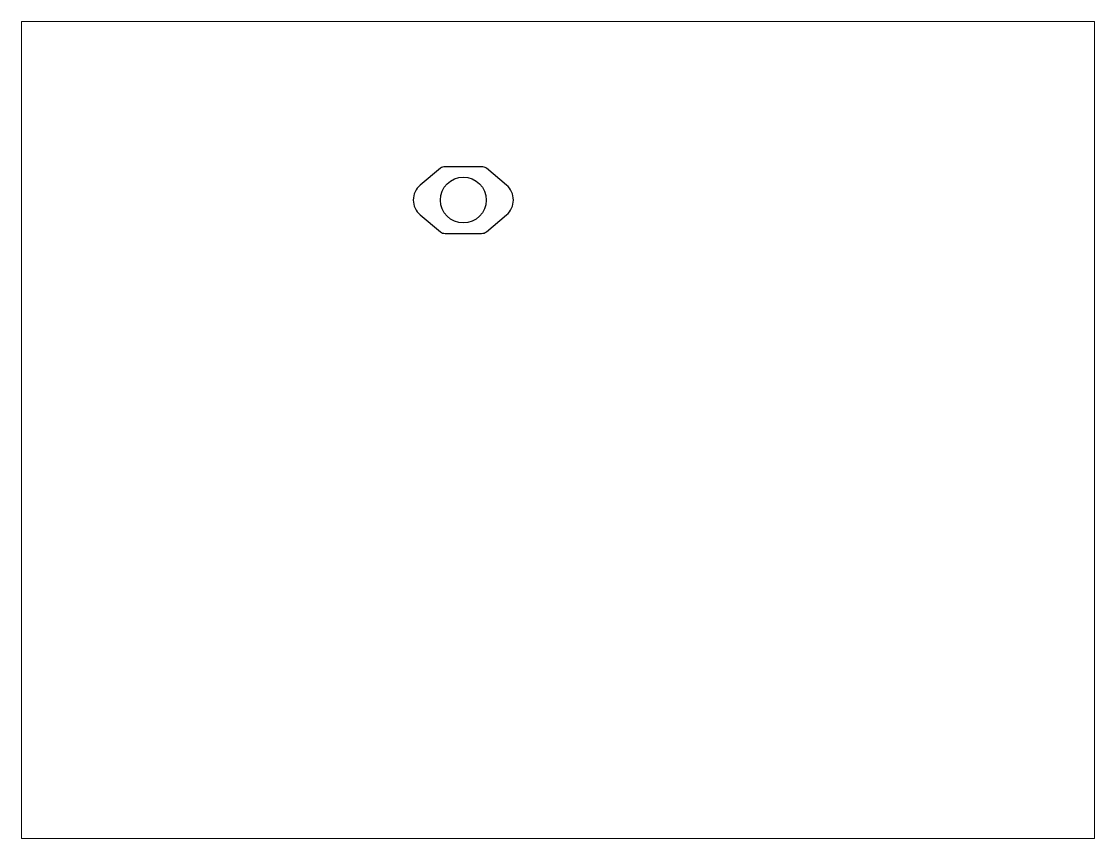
# Paper-space layout 'Layout1' of a CAD drawing. Extents: x 27 to 240, y 20 to 183.
# The model-space entities are those that its viewports show. They can reach past a viewport. Long polylines and large blocks are cut down to what shows.
import ezdxf

# ---------------------------------------------------------------- set-up
doc = ezdxf.new("R2010")
doc.units = 0
doc.header["$LTSCALE"] = 15
doc.layers.get('0').update_dxf_attribs({"linetype": 'CONTINUOUS'})

msp = doc.modelspace()

# ---------------------------------------------------------------- linework, layer by layer
at = {"ltscale": 0.05}
msp.add_lwpolyline([(148.22, 201.56, 0.154694), (149.94, 201.01), (163.04, 201.01, 0.154694), (164.77, 201.56), (171.99, 207.65, 0.466308), (171.99, 218.37), (164.77, 224.46, 0.154694), (163.04, 225.01), (149.94, 225.01, 0.154694), (148.22, 224.46), (140.99, 218.37, 0.466308), (140.99, 207.65)], format="xyb", close=True, dxfattribs=at)
msp.add_circle((156.49, 213.01), 8.25, dxfattribs=at)

psp = doc.layouts.get("Layout1")

# ---------------------------------------------------------------- viewports
at = {"layer": '0', "color": 0, "linetype": 'BYBLOCK', "ltscale": 0.05}
psp.add_viewport(center=(133.35, 101.6), size=(213.36, 162.56), view_center_point=(190.51, 130.3), view_height=293.8955, dxfattribs=at)

doc.saveas('drawing.dxf')
